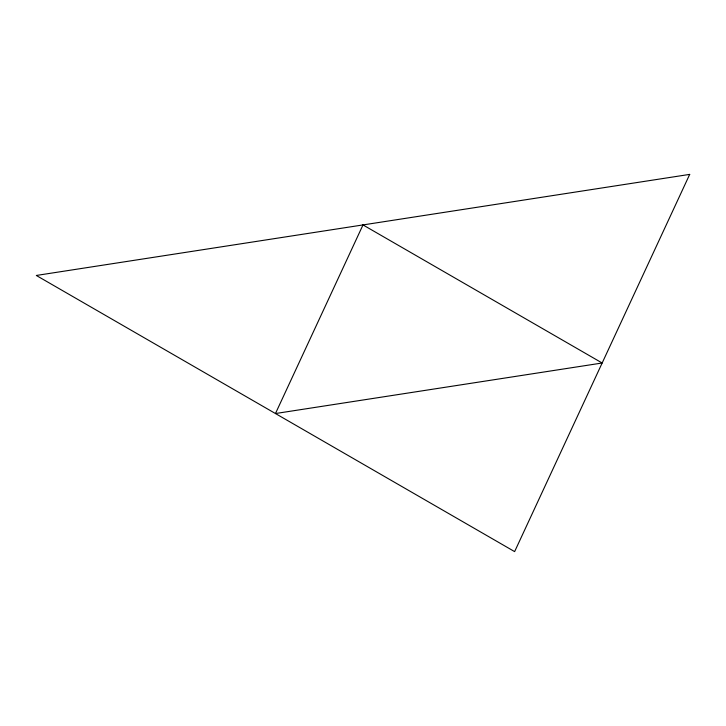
<?xml version="1.0" encoding="UTF-8"?>
<svg xmlns="http://www.w3.org/2000/svg" width="726" height="726" viewBox="0 0 726 726"><rect width="100%" height="100%" fill="white"/><g stroke="black" fill="none" stroke-linecap="round" stroke-linejoin="round"><path stroke-width="1.09" d="M363 224.924L275.463 413.539L602.163 363L363 224.924M689.7 174.385L514.625 551.615L36.3 275.463L689.7 174.385"/></g></svg>
